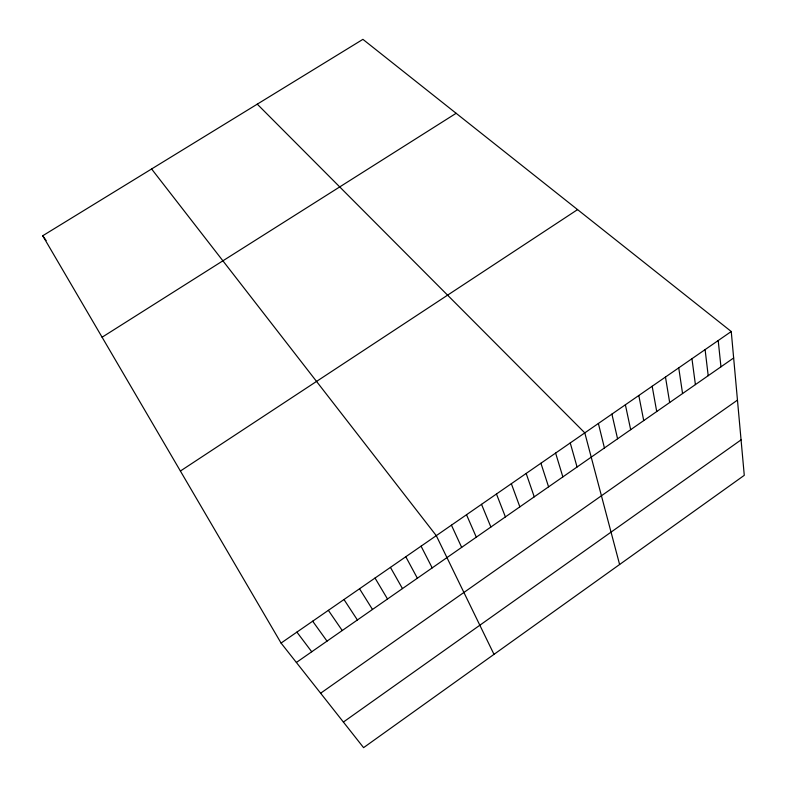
<?xml version="1.0" encoding="UTF-8"?>
<svg xmlns="http://www.w3.org/2000/svg" width="787" height="787" viewBox="0 0 787 787"><rect width="100%" height="100%" fill="white"/><g stroke="black" fill="none" stroke-linecap="round" stroke-linejoin="round"><path stroke-width="1.18" d="M343.388 722.053L741.069 439.874M320.634 693.209L737.468 400.121M296.374 662.467L733.651 357.977M281.067 643.068L731.251 331.514L362.915 39.35L42.724 235.756L281.067 643.068L363.584 747.65L744.276 475.328L731.251 331.514M180.4 471.029L577.569 209.608M102.094 337.22L456.135 113.289M257.26 104.159L584.8 432.87L619.605 564.505M151.596 168.969L436.283 535.652L494 654.361M296.906 632.109L311.731 651.774M312.675 621.199L327.018 641.13M42.724 235.756L46.128 240.527M328.366 610.338L342.237 630.525M343.988 599.527L357.396 619.979M359.541 588.765L372.487 609.472M375.025 578.042L387.509 599.005M390.441 567.378L402.462 588.587M405.797 556.753L417.366 578.219M421.075 546.178L432.191 567.889M451.433 525.165L461.664 547.368M466.514 514.737L476.302 537.177M481.526 504.339L490.881 527.024M496.469 494L505.402 516.911M511.353 483.7L519.853 506.848M526.169 473.449L534.245 496.823M540.925 463.238L548.578 486.838M555.612 453.066L562.853 476.902M570.241 442.943L577.068 467.006M598.386 423.465L604.426 447.96M611.912 414.11L617.569 438.802M625.38 404.784L630.672 429.682M638.808 395.497L643.717 420.592M652.167 386.24L656.722 411.542M665.477 377.032L669.668 402.531M678.738 367.854L682.565 393.549M691.95 358.715L695.403 384.607M705.103 349.615L708.202 375.694M718.206 340.545L720.951 366.811"/></g></svg>
